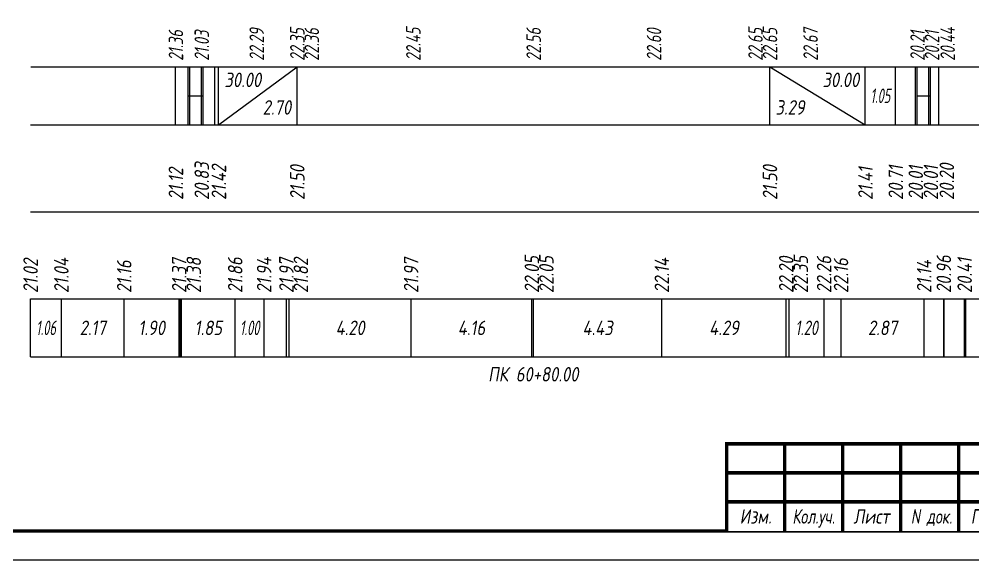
# Model space of a CAD drawing. Extents: x -717 to 1451, y -133302 to 233.
# Drawn here: x 78 to 242.4, y -95541.4 to -95448.2 of the extents above; entities that cross this region are included whole.
import ezdxf
from ezdxf.enums import TextEntityAlignment as Align

# ---------------------------------------------------------------- set-up
doc = ezdxf.new("R2010")
doc.units = 0
for name, color, linetype in [('Зарамочное оформление', 7, 'Continuous'), ('Код_510', 7, 'Continuous'), ('Код_514', 1, 'Continuous'), ('Код_516', 1, 'Continuous'), ('Подписи поперечников', 7, 'Continuous'), ('Таблица', 7, 'Continuous')]:
    doc.layers.add(name, color=color, linetype=linetype)
doc.styles.add('М', font='romand.shx', dxfattribs={"width": 0.8, "oblique": 10, "height": 2.5})

# ---------------------------------------------------------------- blocks, each defined once
blk = doc.blocks.new('Штамп')
at = {"linetype": 'Continuous'}
blk.add_wipeout([(199.95, -411.25), (384.95, -411.25), (384.95, -426.25), (199.95, -426.25)], dxfattribs=at).dxf.layer = 'Зарамочное оформление'
at = {"layer": 'Зарамочное оформление', "linetype": 'Continuous', "lineweight": -3, "const_width": 0.6, "flags": 128}
for points in [[(199.95, -426.25), (199.95, -411.25), (384.95, -411.25)], [(209.95, -411.25), (209.95, -426.25)], [(219.95, -411.25), (219.95, -426.25)], [(229.95, -411.25), (229.95, -426.25)], [(239.95, -411.25), (239.95, -426.25)], [(199.95, -416.25), (264.95, -416.25)], [(199.95, -421.25), (264.95, -421.25)]]:
    blk.add_lwpolyline(points, dxfattribs=at)
at = {"layer": 'Зарамочное оформление', "linetype": 'Continuous', "style": 'М', "oblique": 10}
for s, width, p in [('Изм.', 0.8, (204.95, -423.75)), ('Кол.уч.', 0.7, (214.95, -423.75)), ('Лист', 0.8, (224.95, -423.75)), ('N док.', 0.7, (235.28, -423.75)), ('Подпись', 0.8, (247.45, -423.75))]:
    blk.add_text(s, height=2.5, dxfattribs=dict(at, width=width)).set_placement(p, align=Align.MIDDLE_CENTER)
blk = doc.blocks.new('шифр')
blk.add_blockref('Штамп', (0, -95170))

msp = doc.modelspace()

# ---------------------------------------------------------------- linework, layer by layer
at = {"flags": 128}
msp.add_lwpolyline([(-30.054, -95541.421), (389.946, -95541.421), (389.946, -95244.421), (-30.054, -95244.421)], close=True, dxfattribs=at)
at = {"const_width": 0.6, "flags": 128}
msp.add_lwpolyline([(-10.054, -95536.421), (384.946, -95536.421), (384.946, -95249.421), (-10.054, -95249.421)], close=True, dxfattribs=at)
at = {"layer": 'Код_510'}
for p, q in [((79.946, -95506.421), (79.946, -95496.421)), ((85.25, -95506.421), (85.25, -95496.421)), ((96.09, -95506.421), (96.09, -95496.421)), ((105.574, -95506.421), (105.574, -95496.421)), ((105.805, -95506.421), (105.805, -95496.421)), ((105.888, -95506.421), (105.888, -95496.421)), ((105.959, -95506.421), (105.959, -95496.421)), ((115.221, -95506.421), (115.221, -95496.421)), ((120.213, -95506.421), (120.213, -95496.421)), ((124.049, -95506.421), (124.049, -95496.421)), ((124.549, -95506.421), (124.549, -95496.421)), ((145.555, -95506.421), (145.555, -95496.421)), ((166.374, -95506.421), (166.374, -95496.421)), ((166.628, -95506.421), (166.628, -95496.421)), ((188.789, -95506.421), (188.789, -95496.421)), ((210.235, -95506.421), (210.235, -95496.421)), ((210.735, -95506.421), (210.735, -95496.421)), ((216.754, -95506.421), (216.754, -95496.421)), ((219.679, -95506.421), (219.679, -95496.421)), ((234.016, -95506.421), (234.016, -95496.421)), ((237.406, -95506.421), (237.406, -95496.421)), ((237.423, -95506.421), (237.423, -95496.421)), ((237.482, -95506.421), (237.482, -95496.421)), ((240.996, -95506.421), (240.996, -95496.421)), ((241.22, -95506.421), (241.22, -95496.421))]:
    msp.add_line(p, q, dxfattribs=at)
at = {"layer": 'Код_516'}
for p, q in [((104.946, -95466.421), (104.946, -95456.421)), ((107.098, -95466.421), (107.098, -95456.421)), ((107.401, -95466.421), (107.401, -95456.421)), ((109.401, -95466.421), (109.401, -95456.421)), ((109.704, -95466.421), (109.704, -95456.421)), ((111.712, -95466.421), (111.712, -95456.421)), ((111.712, -95466.421), (111.712, -95456.421)), ((112.359, -95466.421), (112.359, -95456.421)), ((112.359, -95466.421), (125.878, -95456.421)), ((125.878, -95466.421), (125.878, -95456.421)), ((207.378, -95466.421), (207.378, -95456.421)), ((207.378, -95456.421), (223.841, -95466.421)), ((223.841, -95466.421), (223.841, -95456.421)), ((229.067, -95466.421), (229.067, -95456.421)), ((229.067, -95466.421), (229.067, -95456.421)), ((232.515, -95466.421), (232.515, -95456.421)), ((232.817, -95466.421), (232.817, -95456.421)), ((234.817, -95466.421), (234.817, -95456.421)), ((235.12, -95466.421), (235.12, -95456.421)), ((236.541, -95466.421), (236.541, -95456.421)), ((107.098, -95461.421), (107.401, -95461.421)), ((107.401, -95461.421), (109.401, -95461.421)), ((109.401, -95461.421), (109.704, -95461.421)), ((232.817, -95461.421), (234.817, -95461.421)), ((234.817, -95461.421), (235.12, -95461.421))]:
    msp.add_line(p, q, dxfattribs=at)
at = {"layer": 'Таблица'}
for p, q in [((80, -95456.421), (261.596, -95456.421)), ((79.946, -95466.421), (261.541, -95466.421)), ((79.946, -95481.421), (261.541, -95481.421)), ((79.946, -95496.421), (261.541, -95496.421)), ((79.946, -95506.421), (261.541, -95506.421))]:
    msp.add_line(p, q, dxfattribs=at)

# ---------------------------------------------------------------- texts
at = {"layer": 'Код_510', "style": 'М', "oblique": 10, "width": 0.8}
for s, p in [('22.35', (212.735, -95495.421)), ('21.02', (79.946, -95495.421)), ('21.04', (85.25, -95495.421)), ('21.16', (96.09, -95495.421)), ('21.37', (105.574, -95495.421)), ('21.38', (108.074, -95495.421)), ('21.86', (115.221, -95495.421)), ('21.94', (120.213, -95495.421)), ('21.97', (124.049, -95495.421)), ('21.82', (126.549, -95495.421)), ('21.97', (145.555, -95495.421)), ('22.05', (166.374, -95495.421)), ('22.05', (168.874, -95495.421)), ('22.14', (188.789, -95495.421)), ('22.20', (210.235, -95495.421)), ('22.26', (216.754, -95495.421)), ('22.16', (219.679, -95495.421)), ('21.14', (234.016, -95495.421)), ('20.96', (237.406, -95495.421)), ('20.41', (240.996, -95495.421))]:
    msp.add_text(s, height=2.5, rotation=90, dxfattribs=at).set_placement(p, align=Align.MIDDLE_LEFT)
at = {"layer": 'Код_510', "style": 'М', "oblique": 10}
for s, width, p in [('1.06', 0.6, (82.598, -95501.421)), ('2.17', 0.8, (90.67, -95501.421)), ('1.90', 0.8, (100.832, -95501.421)), ('1.85', 0.8, (110.59, -95501.421)), ('1.00', 0.6, (117.717, -95501.421)), ('4.20', 0.8, (135.052, -95501.421)), ('4.16', 0.8, (155.965, -95501.421)), ('4.43', 0.8, (177.709, -95501.421)), ('4.29', 0.8, (199.512, -95501.421)), ('1.20', 0.7, (213.744, -95501.421)), ('2.87', 0.8, (226.847, -95501.421))]:
    msp.add_text(s, height=2.5, dxfattribs=dict(at, width=width)).set_placement(p, align=Align.MIDDLE_CENTER)
at = {"layer": 'Код_514', "style": 'М', "oblique": 10, "width": 0.7}
for s, p in [('21.36', (105, -95455.382)), ('21.03', (109.455, -95455.382)), ('22.29', (118.932, -95455.382)), ('22.35', (125.932, -95455.382)), ('22.36', (128.432, -95455.382)), ('22.45', (145.932, -95455.382)), ('22.56', (166.682, -95455.382)), ('22.60', (187.432, -95455.382)), ('22.65', (204.932, -95455.382)), ('22.65', (207.432, -95455.382)), ('22.67', (214.432, -95455.382)), ('20.21', (232.872, -95455.382)), ('20.21', (235.372, -95455.382)), ('20.44', (238.067, -95455.382))]:
    msp.add_text(s, height=2.5, rotation=90, dxfattribs=at).set_placement(p, align=Align.MIDDLE_LEFT)
at = {"layer": 'Код_516', "style": 'М', "oblique": 10, "width": 0.8}
msp.add_text('30.00', height=2.5, dxfattribs=at).set_placement((113.359, -95457.421), align=Align.TOP_LEFT)
msp.add_text('30.00', height=2.5, dxfattribs=at).set_placement((222.841, -95457.421), align=Align.TOP_RIGHT)
at = {"layer": 'Код_516', "style": 'М', "oblique": 10, "width": 0.6}
msp.add_text('1.05', height=2.5, dxfattribs=at).set_placement((226.454, -95461.421), align=Align.MIDDLE_CENTER)
at = {"layer": 'Код_516', "style": 'М', "oblique": 10, "width": 0.8}
msp.add_text('2.70', height=2.5, dxfattribs=at).set_placement((124.878, -95465.421), align=Align.BOTTOM_RIGHT)
msp.add_text('3.29', height=2.5, dxfattribs=at).set_placement((208.378, -95465.421), align=Align.BOTTOM_LEFT)
for s, p in [('21.12', (105, -95479.371)), ('20.83', (109.455, -95479.371)), ('21.42', (112.414, -95479.371)), ('21.50', (125.932, -95479.371)), ('21.50', (207.432, -95479.371)), ('21.41', (223.896, -95479.371)), ('20.71', (229.122, -95479.371)), ('20.01', (232.569, -95479.371)), ('20.01', (235.174, -95479.371)), ('20.20', (237.92, -95479.371))]:
    msp.add_text(s, height=2.5, rotation=90, dxfattribs=at).set_placement(p, align=Align.MIDDLE_LEFT)
at = {"layer": 'Подписи поперечников', "style": 'М', "oblique": 10, "width": 0.8}
msp.add_text('ПК 60+80.00', height=2.5, dxfattribs=at).set_placement((166.628, -95511.421), align=Align.BOTTOM_CENTER)

# ---------------------------------------------------------------- next in the draw order: block references
msp.add_blockref('шифр', (0, 59.829))

doc.saveas('drawing.dxf')
